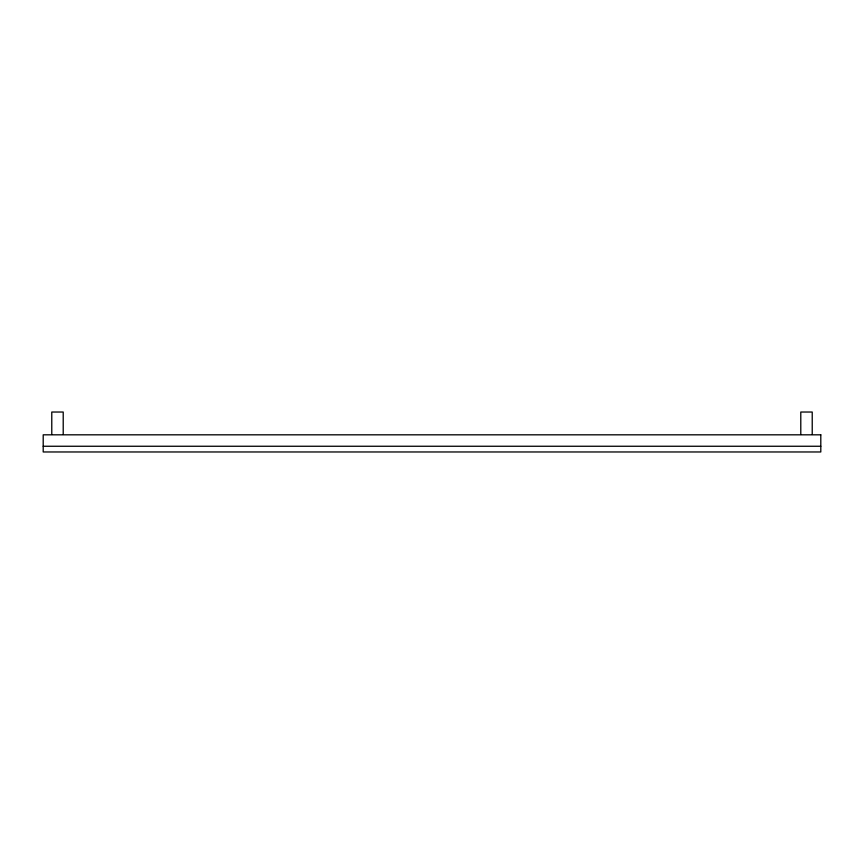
<?xml version="1.0" encoding="UTF-8"?>
<svg xmlns="http://www.w3.org/2000/svg" width="864" height="864" viewBox="0 0 864 864"><rect width="100%" height="100%" fill="white"/><g stroke="black" fill="none" stroke-linecap="round" stroke-linejoin="round"><path stroke-width="1.3" d="M800.788 434.462L800.788 412.031L812.225 412.031L812.225 434.462M43.2 446.256L820.8 446.256M63.212 434.462L63.212 412.031L51.775 412.031L51.775 434.462M820.8 434.819L43.2 434.819L43.2 451.969L820.8 451.969L820.8 434.819"/></g></svg>
